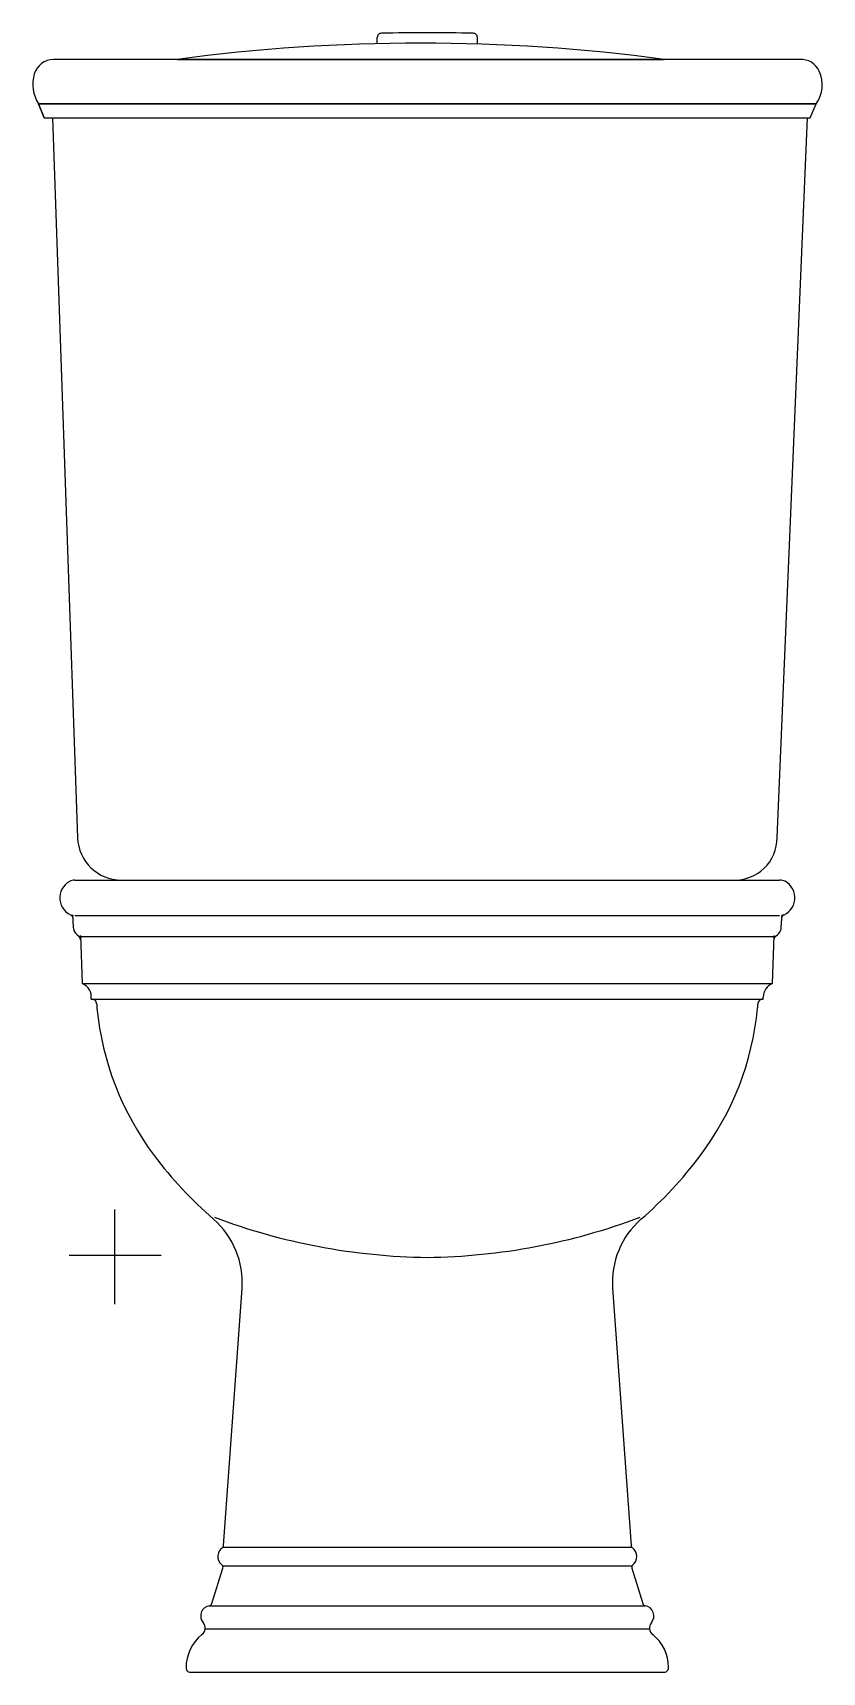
# Model space of a CAD drawing. Extents: x -1816.266 to -1815.885, y 1320.322 to 1321.114.
import ezdxf

# ---------------------------------------------------------------- set-up
doc = ezdxf.new("R2010")
doc.units = 0
doc.header["$LTSCALE"] = 0.282279
doc.header["$MEASUREMENT"] = 0
doc.linetypes.add('AXES', pattern=[0.54, 0.3, -0.08, 0.08, -0.08])
doc.linetypes.add('CONTINU', pattern=[0])
doc.layers.get('0').update_dxf_attribs({"linetype": 'CONTINUOUS'})
doc.layers.add('DECA_EIXOS', color=5, linetype='AXES')

msp = doc.modelspace()

# ---------------------------------------------------------------- linework, layer by layer
at = {"linetype": 'CONTINUOUS'}
for p, q in [((-1816.07564, 1321.10154), (-1816.25586, 1321.10154)), ((-1815.8954, 1321.10154), (-1816.07564, 1321.10154)), ((-1816.2609, 1321.07331), (-1816.26374, 1321.08006)), ((-1816.26374, 1321.08006), (-1816.07564, 1321.08006)), ((-1816.07564, 1321.08006), (-1815.88752, 1321.08006)), ((-1815.88784, 1321.08006), (-1815.8954, 1321.08006)), ((-1815.89036, 1321.07331), (-1815.88752, 1321.08006)), ((-1815.90647, 1320.72517), (-1815.89177, 1321.07331))]:
    msp.add_line(p, q, dxfattribs=at)
at = {"linetype": 'CONTINU'}
for points in [[(-1816.09785, 1321.11419, 0.430423), (-1816.09982, 1321.11217)], [(-1816.05341, 1321.11419, 0.010348), (-1816.09785, 1321.11419)], [(-1816.05143, 1321.11217, 0.418725), (-1816.05341, 1321.11419)], [(-1816.24478, 1320.72512, 0.404674), (-1816.22362, 1320.70464)], [(-1815.92763, 1320.70464, 0.427681), (-1815.90647, 1320.72517)], [(-1816.24869, 1320.70403, 0.668103), (-1816.24693, 1320.68736)], [(-1816.24607, 1320.70464, 0.135358), (-1816.24869, 1320.70403)], [(-1815.9026, 1320.70404, 0.135346), (-1815.9052, 1320.70464)], [(-1815.90434, 1320.68736, 0.668399), (-1815.9026, 1320.70404)], [(-1816.24714, 1320.68647, 0.2816), (-1816.24804, 1320.68777)], [(-1816.2469, 1320.68192, 0.351839), (-1816.24277, 1320.67715)], [(-1815.90851, 1320.67715, 0.346834), (-1815.90439, 1320.68183)], [(-1815.90323, 1320.68778, 0.284225), (-1815.90413, 1320.68647)], [(-1816.24332, 1320.67577, 0.249956), (-1816.24451, 1320.67782)], [(-1815.90677, 1320.67782, 0.249951), (-1815.90796, 1320.67577)], [(-1816.23823, 1320.64705, 0.345408), (-1816.24258, 1320.65459)], [(-1815.9087, 1320.65459, 0.306121), (-1815.91312, 1320.64805)], [(-1816.23552, 1320.64464, 0.415845), (-1816.23823, 1320.64705)], [(-1816.23552, 1320.64464, 0.003915), (-1816.23542, 1320.64267)], [(-1816.23542, 1320.64267, 0.137976), (-1816.20773, 1320.57142)], [(-1815.94372, 1320.5712, 0.138489), (-1815.91586, 1320.64267)], [(-1815.91586, 1320.64267, 0.003912), (-1815.91576, 1320.64464)], [(-1815.91312, 1320.64705, 0.415833), (-1815.91576, 1320.64464)], [(-1816.20773, 1320.57142, 0.052403), (-1816.17907, 1320.54063)], [(-1815.97227, 1320.54057, 0.052403), (-1815.94372, 1320.5712)], [(-1816.16527, 1320.50718, 0.236938), (-1816.17907, 1320.54063)], [(-1816.17862, 1320.54158, 0.087286), (-1816.07564, 1320.52218)], [(-1816.07564, 1320.52218, 0.087286), (-1815.97265, 1320.54158)], [(-1815.97227, 1320.54057, 0.235712), (-1815.98601, 1320.50728)], [(-1816.1742, 1320.38202, 0.556467), (-1816.17505, 1320.37349)], [(-1816.17484, 1320.38164, 0.250986), (-1816.17418, 1320.38289)], [(-1815.9771, 1320.38289, 0.248154), (-1815.97644, 1320.38164)], [(-1815.97623, 1320.37349, 0.507269), (-1815.97644, 1320.38164)], [(-1816.17453, 1320.37184, 0.315125), (-1816.17505, 1320.37349)], [(-1815.97623, 1320.37349, 0.202582), (-1815.97675, 1320.37184, 0.202582)], [(-1816.18109, 1320.35372, 0.578677), (-1816.18409, 1320.34551)], [(-1816.18109, 1320.35372, 0.280417), (-1816.17991, 1320.35476)], [(-1815.97137, 1320.35476, 0.375834), (-1815.97019, 1320.35372, 0.375834)], [(-1815.96719, 1320.34551, 0.568375), (-1815.97019, 1320.35372)], [(-1816.18467, 1320.33975, 0.423202), (-1816.18409, 1320.34551)], [(-1815.96719, 1320.34551, 0.419262), (-1815.96661, 1320.33975)], [(-1816.18467, 1320.33975, 0.229622), (-1816.19233, 1320.32358)], [(-1815.95895, 1320.32393, 0.229718), (-1815.96661, 1320.33975)], [(-1816.19233, 1320.32358, 0.421224), (-1816.19029, 1320.32154)], [(-1815.96099, 1320.32154, 0.421201), (-1815.95895, 1320.32393)]]:
    msp.add_lwpolyline(points, format="xyb", dxfattribs=at)
for points in [[(-1816.09982, 1321.10914), (-1816.09982, 1321.11217)], [(-1816.05143, 1321.10896), (-1816.05143, 1321.11217)], [(-1816.2609, 1321.07331), (-1815.89036, 1321.07331)], [(-1816.25689, 1321.07331), (-1816.24478, 1320.72512)], [(-1816.24607, 1320.70464), (-1815.9052, 1320.70464)], [(-1816.24722, 1320.68784), (-1816.2469, 1320.68192)], [(-1816.24607, 1320.68744), (-1815.9052, 1320.68744)], [(-1815.90439, 1320.68183), (-1815.90406, 1320.68784)], [(-1816.24391, 1320.6773), (-1815.90737, 1320.6773)], [(-1816.24339, 1320.67776), (-1816.24258, 1320.65459)], [(-1815.9087, 1320.65459), (-1815.90789, 1320.67776)], [(-1816.24258, 1320.65459), (-1815.9087, 1320.65459)], [(-1816.23823, 1320.64705), (-1816.23816, 1320.64811)], [(-1816.23823, 1320.64705), (-1815.91312, 1320.64705)], [(-1815.91312, 1320.64705), (-1815.91312, 1320.64805)], [(-1816.17418, 1320.38289), (-1816.16527, 1320.50718)], [(-1815.98601, 1320.50728), (-1815.9771, 1320.38289)], [(-1816.1742, 1320.38202), (-1815.97682, 1320.38202)], [(-1816.17461, 1320.37294), (-1815.97657, 1320.37294)], [(-1816.17991, 1320.35476), (-1816.17453, 1320.37184)], [(-1815.97675, 1320.37184), (-1815.97137, 1320.35476)], [(-1816.18109, 1320.35372), (-1815.97019, 1320.35372)], [(-1816.18316, 1320.34251), (-1815.96812, 1320.34251)], [(-1816.19029, 1320.32154), (-1815.96099, 1320.32154)]]:
    msp.add_lwpolyline(points, dxfattribs=at)
at = {"linetype": 'CONTINUOUS', "flags": 128}
msp.add_lwpolyline([(-1816.19671, 1321.10154), (-1815.96101, 1321.10154, 0.066591)], format="xyb", close=True, dxfattribs=at)
at = {"linetype": 'CONTINUOUS'}
for points in [[(-1815.8954, 1321.10154), (-1816.25649, 1321.10154)], [(-1816.26374, 1321.08006), (-1816.26374, 1321.08006), (-1815.8954, 1321.08006)]]:
    msp.add_lwpolyline(points, dxfattribs=at)
at = {"linetype": 'CONTINUOUS', "flags": 128}
msp.add_lwpolyline([(-1815.88752, 1321.08006), (-1816.07564, 1321.08006), (-1816.26374, 1321.08006), (-1816.2609, 1321.07331), (-1815.89036, 1321.07331)], close=True, dxfattribs=at)
at = {"linetype": 'CONTINUOUS'}
for centre, radius, start, end in [((-1816.07886, 1320.22059), 0.8888, 82.38051, 97.61951), ((-1816.24859, 1321.08957), 0.01788, 163.99334, 212.10086), ((-1816.25618, 1321.09147), 0.01007, 91.8086, 162.49766), ((-1816.25064, 1321.08928), 0.01601, 49.95481, 49.9552), ((-1815.89487, 1321.09182), 0.00973, 24.46793, 93.14925), ((-1815.90068, 1321.08928), 0.01607, 324.99326, 24.12946), ((-1815.89971, 1321.08944), 0.01512, 218.32235, 218.32251), ((-1816.25064, 1321.08928), 0.01601, 265.57105, 274.42895)]:
    msp.add_arc(centre, radius, start, end, dxfattribs=at)
at = {"layer": 'DECA_EIXOS'}
for points in [[(-1816.22686, 1320.49948), (-1816.22686, 1320.54528)], [(-1816.2489, 1320.52316), (-1816.20433, 1320.52316)]]:
    msp.add_lwpolyline(points, dxfattribs=at)

doc.saveas('drawing.dxf')
